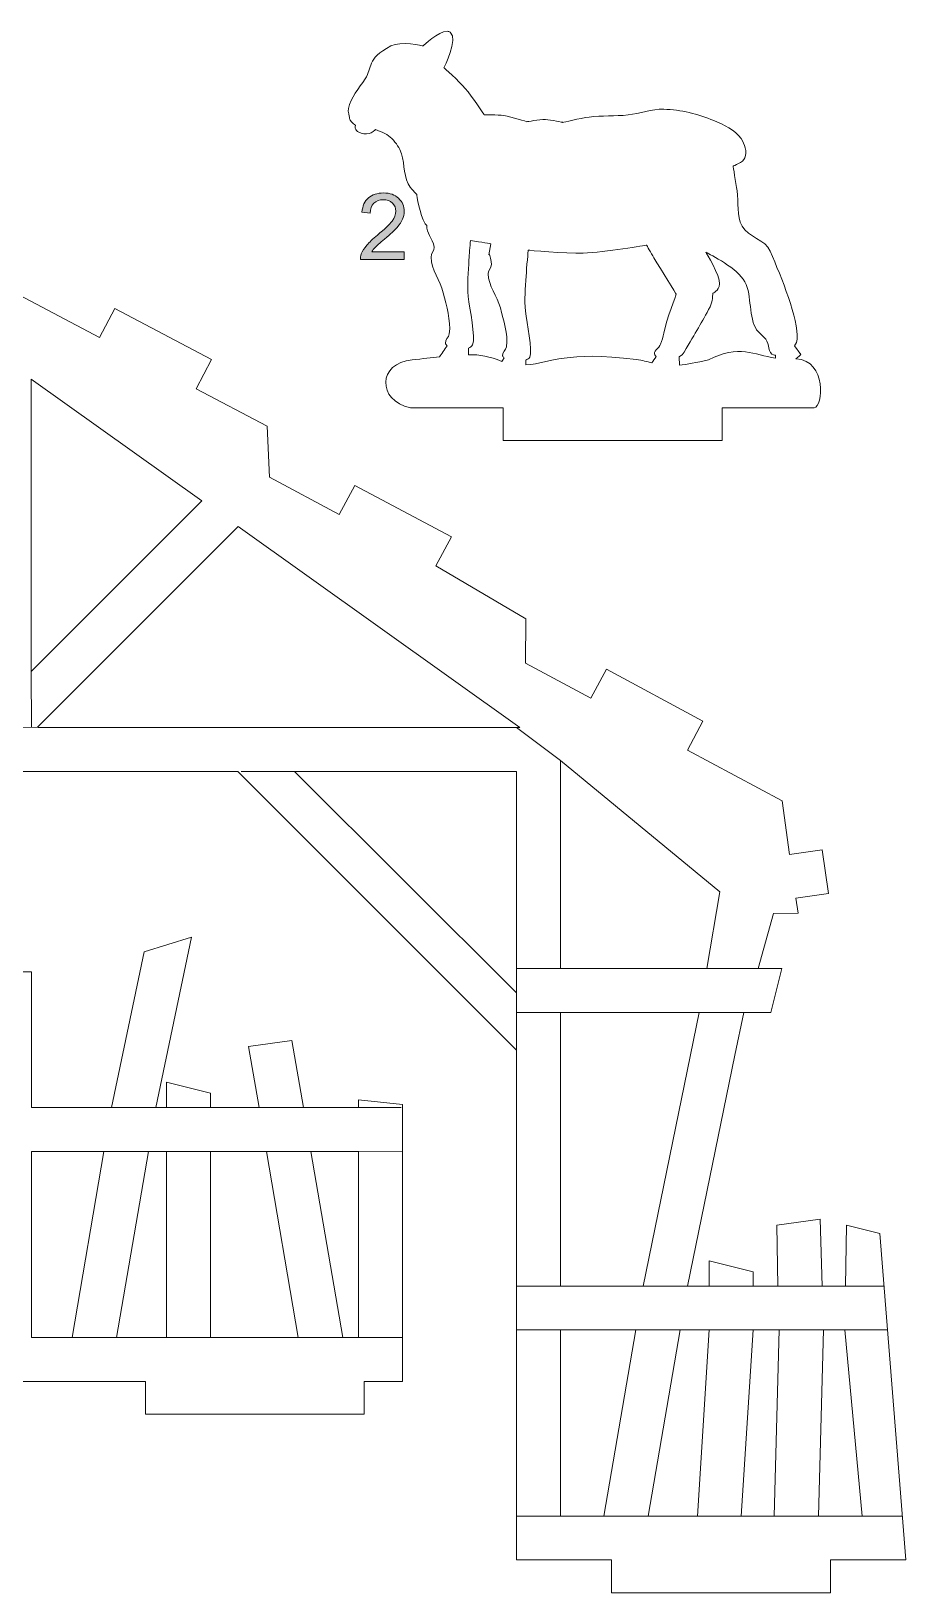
# Model space of a CAD drawing. Header units: millimetres. Extents: x -289 to 288, y -155 to 155.
# Drawn here: x 57.3 to 137.2, y 6.6 to 149.2 of the extents above; entities that cross this region are included whole.
import ezdxf

# ---------------------------------------------------------------- set-up
doc = ezdxf.new("R2010")
doc.units = ezdxf.units.MM
doc.header["$MEASUREMENT"] = 0
doc.layers.add('_0 28129', color=7, linetype='Continuous')

msp = doc.modelspace()

# ---------------------------------------------------------------- hatches: boundary and pattern name
at = {"layer": '_0 28129', "true_color": 0x2b2a29}
h = msp.add_hatch(color=250, dxfattribs=at)
edge = h.paths.add_edge_path()
edge.add_spline(control_points=[(91.3816, 129.0262), (91.3816, 129.0262), (91.3816, 128.315), (91.3816, 128.315), (91.3816, 128.315), (87.3683, 128.315), (87.3683, 128.315), (87.3627, 128.4942), (87.3923, 128.6664), (87.4558, 128.8329), (87.5588, 129.1052), (87.7239, 129.3747), (87.9511, 129.6386), (88.1783, 129.9025), (88.5029, 130.2073), (88.9248, 130.553), (89.581, 131.0935), (90.0269, 131.5211), (90.2597, 131.8371), (90.494, 132.1532), (90.6111, 132.4524), (90.6111, 132.7346), (90.6111, 133.0295), (90.5052, 133.2779), (90.2936, 133.4811), (90.0819, 133.6829), (89.8053, 133.7845), (89.4653, 133.7845), (89.1054, 133.7845), (88.8176, 133.6772), (88.6017, 133.4628), (88.3857, 133.2497), (88.2771, 132.9533), (88.2743, 132.5738), (88.2743, 132.5738), (87.5123, 132.65), (87.5123, 132.65), (87.5645, 133.22), (87.762, 133.6547), (88.1035, 133.9538), (88.4464, 134.253), (88.905, 134.4026), (89.4822, 134.4026), (90.0636, 134.4026), (90.525, 134.2417), (90.8637, 133.9185), (91.2037, 133.5954), (91.3731, 133.1946), (91.3731, 132.7177), (91.3731, 132.475), (91.3237, 132.2365), (91.2235, 132.0022), (91.1247, 131.7666), (90.9596, 131.5196), (90.7296, 131.26), (90.4982, 131.0018), (90.1158, 130.6448), (89.5824, 130.1932), (89.1351, 129.8178), (88.8472, 129.5638), (88.7202, 129.4298), (88.5932, 129.2957), (88.4888, 129.1617), (88.4055, 129.0262), (88.4055, 129.0262), (91.3816, 129.0262), (91.3816, 129.0262)], knot_values=[0, 0, 0, 0, 0.04545455, 0.04545455, 0.04545455, 0.09090909, 0.09090909, 0.09090909, 0.13636364, 0.13636364, 0.13636364, 0.18181818, 0.18181818, 0.18181818, 0.22727273, 0.22727273, 0.22727273, 0.27272727, 0.27272727, 0.27272727, 0.31818182, 0.31818182, 0.31818182, 0.36363636, 0.36363636, 0.36363636, 0.40909091, 0.40909091, 0.40909091, 0.45454545, 0.45454545, 0.45454545, 0.5, 0.5, 0.5, 0.54545455, 0.54545455, 0.54545455, 0.59090909, 0.59090909, 0.59090909, 0.63636364, 0.63636364, 0.63636364, 0.68181818, 0.68181818, 0.68181818, 0.72727273, 0.72727273, 0.72727273, 0.77272727, 0.77272727, 0.77272727, 0.81818182, 0.81818182, 0.81818182, 0.86363636, 0.86363636, 0.86363636, 0.90909091, 0.90909091, 0.90909091, 0.95454545, 0.95454545, 0.95454545, 1, 1, 1, 1], degree=3, periodic=1)

# ---------------------------------------------------------------- linework, layer by layer
at = {"layer": '_0 28129', "lineweight": 9}
for points, knots in [([(95.2942, 149.1699), (95.4055, 149.1685), (95.5043, 149.1409), (95.584, 149.0777), (96.3429, 148.4777), (94.9965, 145.8436), (94.9965, 145.8436), (94.9965, 145.8436), (96.3628, 144.6376), (96.9565, 143.9494), (97.6037, 143.1991), (98.6865, 141.5319), (98.6865, 141.5319), (98.6865, 141.5319), (99.8906, 141.5549), (100.4832, 141.4669), (101.1961, 141.3604), (102.5749, 140.9111), (102.5749, 140.9111), (102.5749, 140.9111), (103.7031, 141.121), (104.2733, 141.1078), (104.8136, 141.0951), (105.8732, 140.846), (105.8732, 140.846), (105.8732, 140.846), (107.4548, 141.2311), (108.2592, 141.3352), (109.4381, 141.4882), (110.6374, 141.4048), (111.8192, 141.5319), (112.9158, 141.6493), (113.9843, 142.0912), (115.0868, 142.0544), (116.6494, 142.0031), (118.2222, 141.6227), (119.6601, 141.0094), (120.5714, 140.6203), (121.5875, 140.1957), (122.1427, 139.3751), (122.4787, 138.878), (122.725, 138.1687), (122.5018, 137.6118), (122.339, 137.205), (121.4235, 136.8601), (121.4235, 136.8601), (121.4235, 136.8601), (121.6701, 135.3585), (121.7835, 134.6059), (121.9451, 133.5295), (121.7255, 132.3309), (122.241, 131.3717), (122.7853, 130.3597), (124.3837, 130.1492), (124.821, 129.0859), (125.8135, 126.674), (127.4309, 122.9024), (127.2719, 121.0491), (127.2541, 120.8438), (127.168, 120.6414), (127.0375, 120.4555), (127.0375, 120.4555), (127.6162, 119.6502), (127.6162, 119.6502), (127.6162, 119.6502), (127.3229, 119.4243), (127.1658, 119.2703), (130.0134, 119.0692), (129.6379, 114.8708), (128.8153, 114.7885), (128.8153, 114.7885), (120.4066, 114.7885), (120.4066, 114.7885), (120.4066, 114.7885), (120.4066, 111.7885), (120.4066, 111.7885), (120.4066, 111.7885), (100.4066, 111.7885), (100.4066, 111.7885), (100.4066, 111.7885), (100.4066, 114.7885), (100.4066, 114.7885), (100.4066, 114.7885), (91.9553, 114.7885), (91.9553, 114.7885), (88.8469, 115.4669), (88.9759, 118.8761), (92.0879, 119.1739), (93.0655, 119.2675), (93.8884, 119.3592), (94.602, 119.4362), (94.7541, 119.6862), (95.0649, 120.1318), (95.294, 120.4569), (95.2207, 120.5211), (95.1488, 120.6017), (95.135, 120.6761), (95.0804, 120.9841), (95.4556, 121.2254), (95.4942, 121.5363), (95.6494, 122.7907), (95.2347, 124.0603), (94.9383, 125.2868), (94.6675, 126.4079), (93.8332, 127.3979), (93.8275, 128.5554), (93.8258, 128.8705), (94.0989, 129.1347), (94.1225, 129.4498), (93.9307, 130.3181), (93.4102, 130.7702), (93.4337, 131.4215), (93.3825, 131.4814), (93.3365, 131.5415), (93.2983, 131.6008), (92.7943, 132.3834), (92.5133, 134.28), (92.5133, 134.28), (92.5133, 134.28), (91.9126, 134.8602), (91.7291, 135.2267), (91.2486, 136.1883), (91.4561, 137.3994), (90.9774, 138.3625), (90.7334, 138.8539), (90.3657, 139.299), (89.9324, 139.6367), (89.5906, 139.9036), (88.7565, 140.1926), (88.7565, 140.1926), (88.7565, 140.1926), (88.394, 139.8797), (88.1691, 139.8325), (87.8572, 139.7674), (87.5032, 139.8153), (87.2207, 139.9642), (87.0779, 140.0397), (86.9438, 140.1692), (86.8949, 140.3234), (86.8686, 140.4073), (86.9265, 140.5851), (86.9265, 140.5851), (86.9265, 140.5851), (86.5478, 140.8486), (86.4373, 141.0426), (86.3872, 141.13), (86.3723, 141.335), (86.3723, 141.335), (86.3723, 141.335), (86.2229, 141.8599), (86.274, 142.1183), (86.4761, 143.1373), (87.2322, 143.967), (87.8099, 144.83), (88.5171, 145.8876), (87.8408, 146.5933), (90.1607, 147.8368), (91.0243, 148.2999), (93.1016, 147.8368), (93.1016, 147.8368), (93.1016, 147.8368), (94.5113, 149.1742), (95.2935, 149.1698), (95.2935, 149.1698), (95.2942, 149.1699), (95.2942, 149.1699)], [0, 0, 0, 0, 0.01818182, 0.01818182, 0.01818182, 0.03636364, 0.03636364, 0.03636364, 0.05454545, 0.05454545, 0.05454545, 0.07272727, 0.07272727, 0.07272727, 0.09090909, 0.09090909, 0.09090909, 0.10909091, 0.10909091, 0.10909091, 0.12727273, 0.12727273, 0.12727273, 0.14545455, 0.14545455, 0.14545455, 0.16363636, 0.16363636, 0.16363636, 0.18181818, 0.18181818, 0.18181818, 0.2, 0.2, 0.2, 0.21818182, 0.21818182, 0.21818182, 0.23636364, 0.23636364, 0.23636364, 0.25454545, 0.25454545, 0.25454545, 0.27272727, 0.27272727, 0.27272727, 0.29090909, 0.29090909, 0.29090909, 0.30909091, 0.30909091, 0.30909091, 0.32727273, 0.32727273, 0.32727273, 0.34545455, 0.34545455, 0.34545455, 0.36363636, 0.36363636, 0.36363636, 0.38181818, 0.38181818, 0.38181818, 0.4, 0.4, 0.4, 0.41818182, 0.41818182, 0.41818182, 0.43636364, 0.43636364, 0.43636364, 0.45454545, 0.45454545, 0.45454545, 0.47272727, 0.47272727, 0.47272727, 0.49090909, 0.49090909, 0.49090909, 0.50909091, 0.50909091, 0.50909091, 0.52727273, 0.52727273, 0.52727273, 0.54545455, 0.54545455, 0.54545455, 0.56363636, 0.56363636, 0.56363636, 0.58181818, 0.58181818, 0.58181818, 0.6, 0.6, 0.6, 0.61818182, 0.61818182, 0.61818182, 0.63636364, 0.63636364, 0.63636364, 0.65454545, 0.65454545, 0.65454545, 0.67272727, 0.67272727, 0.67272727, 0.69090909, 0.69090909, 0.69090909, 0.70909091, 0.70909091, 0.70909091, 0.72727273, 0.72727273, 0.72727273, 0.74545455, 0.74545455, 0.74545455, 0.76363636, 0.76363636, 0.76363636, 0.78181818, 0.78181818, 0.78181818, 0.8, 0.8, 0.8, 0.81818182, 0.81818182, 0.81818182, 0.83636364, 0.83636364, 0.83636364, 0.85454545, 0.85454545, 0.85454545, 0.87272727, 0.87272727, 0.87272727, 0.89090909, 0.89090909, 0.89090909, 0.90909091, 0.90909091, 0.90909091, 0.92727273, 0.92727273, 0.92727273, 0.94545455, 0.94545455, 0.94545455, 0.96363636, 0.96363636, 0.96363636, 0.98181818, 0.98181818, 0.98181818, 1, 1, 1, 1]), ([(91.3816, 129.0262), (91.3816, 129.0262), (91.3816, 128.315), (91.3816, 128.315), (91.3816, 128.315), (87.3683, 128.315), (87.3683, 128.315), (87.3627, 128.4942), (87.3923, 128.6664), (87.4558, 128.8329), (87.5588, 129.1052), (87.7239, 129.3747), (87.9511, 129.6386), (88.1783, 129.9025), (88.5029, 130.2073), (88.9248, 130.553), (89.581, 131.0935), (90.0269, 131.5211), (90.2597, 131.8371), (90.494, 132.1532), (90.6111, 132.4524), (90.6111, 132.7346), (90.6111, 133.0295), (90.5052, 133.2779), (90.2936, 133.4811), (90.0819, 133.6829), (89.8053, 133.7845), (89.4653, 133.7845), (89.1054, 133.7845), (88.8176, 133.6772), (88.6017, 133.4628), (88.3857, 133.2497), (88.2771, 132.9533), (88.2743, 132.5738), (88.2743, 132.5738), (87.5123, 132.65), (87.5123, 132.65), (87.5645, 133.22), (87.762, 133.6547), (88.1035, 133.9538), (88.4464, 134.253), (88.905, 134.4026), (89.4822, 134.4026), (90.0636, 134.4026), (90.525, 134.2417), (90.8637, 133.9185), (91.2037, 133.5954), (91.3731, 133.1946), (91.3731, 132.7177), (91.3731, 132.475), (91.3237, 132.2365), (91.2235, 132.0022), (91.1247, 131.7666), (90.9596, 131.5196), (90.7296, 131.26), (90.4982, 131.0018), (90.1158, 130.6448), (89.5824, 130.1932), (89.1351, 129.8178), (88.8472, 129.5638), (88.7202, 129.4298), (88.5932, 129.2957), (88.4888, 129.1617), (88.4055, 129.0262), (88.4055, 129.0262), (91.3816, 129.0262), (91.3816, 129.0262)], [0, 0, 0, 0, 0.04545455, 0.04545455, 0.04545455, 0.09090909, 0.09090909, 0.09090909, 0.13636364, 0.13636364, 0.13636364, 0.18181818, 0.18181818, 0.18181818, 0.22727273, 0.22727273, 0.22727273, 0.27272727, 0.27272727, 0.27272727, 0.31818182, 0.31818182, 0.31818182, 0.36363636, 0.36363636, 0.36363636, 0.40909091, 0.40909091, 0.40909091, 0.45454545, 0.45454545, 0.45454545, 0.5, 0.5, 0.5, 0.54545455, 0.54545455, 0.54545455, 0.59090909, 0.59090909, 0.59090909, 0.63636364, 0.63636364, 0.63636364, 0.68181818, 0.68181818, 0.68181818, 0.72727273, 0.72727273, 0.72727273, 0.77272727, 0.77272727, 0.77272727, 0.81818182, 0.81818182, 0.81818182, 0.86363636, 0.86363636, 0.86363636, 0.90909091, 0.90909091, 0.90909091, 0.95454545, 0.95454545, 0.95454545, 1, 1, 1, 1]), ([(100.2815, 119.0253), (100.3615, 119.1347), (100.4409, 119.2421), (100.5123, 119.3384), (100.439, 119.3994), (100.3671, 119.4758), (100.3533, 119.5465), (100.2987, 119.8389), (100.6748, 120.0681), (100.7134, 120.3632), (100.8686, 121.5542), (100.4539, 122.7596), (100.1575, 123.9241), (99.8867, 124.9886), (99.0524, 125.9294), (99.0467, 127.0283), (99.0449, 127.3275), (99.3173, 127.5775), (99.3409, 127.8766), (99.365, 128.1851), (99.1775, 128.7917), (99.1775, 128.7917), (99.1775, 128.7917), (99.1002, 128.7553), (99.0933, 128.7521), (99.0933, 128.7521), (99.2944, 129.7585), (99.2944, 129.7585), (99.2944, 129.7585), (98.462, 129.9015), (97.4205, 130.0722), (97.373, 129.5188), (97.3138, 128.7847), (97.2909, 128.314), (97.2363, 127.191), (97.1151, 126.0608), (97.2267, 124.9428), (97.3366, 123.8416), (97.9233, 121.1895), (97.6167, 120.5374), (97.5505, 120.3961), (97.4191, 120.3053), (97.2522, 120.2489), (97.2522, 120.2489), (97.2582, 119.6402), (97.2582, 119.6402), (98.3127, 119.6451), (99.1654, 119.4852), (100.2815, 119.0253)], [0, 0, 0, 0, 0.0625, 0.0625, 0.0625, 0.125, 0.125, 0.125, 0.1875, 0.1875, 0.1875, 0.25, 0.25, 0.25, 0.3125, 0.3125, 0.3125, 0.375, 0.375, 0.375, 0.4375, 0.4375, 0.4375, 0.5, 0.5, 0.5, 0.5625, 0.5625, 0.5625, 0.625, 0.625, 0.625, 0.6875, 0.6875, 0.6875, 0.75, 0.75, 0.75, 0.8125, 0.8125, 0.8125, 0.875, 0.875, 0.875, 0.9375, 0.9375, 0.9375, 1, 1, 1, 1]), ([(113.9949, 118.8898), (114.1102, 119.0672), (114.2542, 119.2788), (114.3887, 119.4728), (114.3438, 119.5148), (114.3041, 119.5609), (114.2702, 119.6116), (114.0647, 119.9193), (114.6533, 120.2487), (114.7926, 120.5916), (114.9249, 120.9173), (115.0159, 121.2637), (115.0868, 121.605), (115.3446, 122.8443), (116.2302, 125.165), (116.2302, 125.165), (116.2302, 125.165), (114.8395, 127.3747), (114.1726, 128.4967), (113.9481, 128.874), (113.5185, 129.6418), (113.5185, 129.6418), (113.5185, 129.6418), (109.6781, 128.9922), (107.7368, 128.9225), (106.059, 128.8622), (102.7067, 129.1843), (102.7067, 129.1843), (102.7067, 129.1843), (102.5508, 127.5946), (102.51, 126.7983), (102.4553, 125.732), (102.3334, 124.659), (102.4451, 123.5975), (102.5549, 122.552), (103.1425, 120.0348), (102.8359, 119.4157), (102.7697, 119.2815), (102.6374, 119.1945), (102.4705, 119.1408), (102.4705, 119.1408), (102.4749, 118.7131), (102.4749, 118.7131), (104.9693, 118.8861), (105.9624, 120.0162), (112.5867, 119.1899), (113.1416, 119.1207), (113.5652, 118.9998), (113.9949, 118.8898)], [0, 0, 0, 0, 0.0625, 0.0625, 0.0625, 0.125, 0.125, 0.125, 0.1875, 0.1875, 0.1875, 0.25, 0.25, 0.25, 0.3125, 0.3125, 0.3125, 0.375, 0.375, 0.375, 0.4375, 0.4375, 0.4375, 0.5, 0.5, 0.5, 0.5625, 0.5625, 0.5625, 0.625, 0.625, 0.625, 0.6875, 0.6875, 0.6875, 0.75, 0.75, 0.75, 0.8125, 0.8125, 0.8125, 0.875, 0.875, 0.875, 0.9375, 0.9375, 0.9375, 1, 1, 1, 1]), ([(125.2983, 119.3316), (125.2983, 119.3316), (125.3049, 119.5799), (125.3049, 119.5799), (125.2404, 119.5857), (125.1765, 119.5954), (125.1161, 119.6115), (124.5983, 119.7489), (124.7582, 120.624), (124.3969, 121.049), (124.1017, 121.3955), (123.6971, 121.6606), (123.4819, 122.0616), (122.7541, 123.4183), (123.2065, 125.2648), (122.3394, 126.5375), (121.5529, 127.6911), (118.9419, 128.9875), (118.9419, 128.9875), (118.9419, 128.9875), (120.261, 126.8058), (120.1827, 126.1125), (120.1051, 125.4198), (119.5628, 125.2624), (119.5628, 125.2624), (119.5628, 125.2624), (119.5346, 124.3904), (119.3327, 124.0216), (118.5329, 122.5595), (118.0283, 121.7175), (116.9494, 119.8723), (116.8488, 119.7003), (116.6847, 119.5561), (116.4857, 119.442), (116.4857, 119.442), (116.5158, 118.6865), (116.5158, 118.6865), (117.2015, 118.7496), (118.0578, 118.8969), (119.1818, 119.1728), (121.9784, 120.5923), (123.2993, 119.622), (125.2983, 119.3316)], [0, 0, 0, 0, 0.07142857, 0.07142857, 0.07142857, 0.14285714, 0.14285714, 0.14285714, 0.21428571, 0.21428571, 0.21428571, 0.28571429, 0.28571429, 0.28571429, 0.35714286, 0.35714286, 0.35714286, 0.42857143, 0.42857143, 0.42857143, 0.5, 0.5, 0.5, 0.57142857, 0.57142857, 0.57142857, 0.64285714, 0.64285714, 0.64285714, 0.71428571, 0.71428571, 0.71428571, 0.78571429, 0.78571429, 0.78571429, 0.85714286, 0.85714286, 0.85714286, 0.92857143, 0.92857143, 0.92857143, 1, 1, 1, 1]), ([(127.3675, 68.6331), (127.3675, 68.6331), (127.1633, 70.012), (127.1633, 70.012), (127.1633, 70.012), (130.1309, 70.4515), (130.1309, 70.4515), (130.1309, 70.4515), (129.5421, 74.4263), (129.5421, 74.4263), (129.5421, 74.4263), (126.5745, 73.9868), (126.5745, 73.9868), (126.5745, 73.9868), (125.8915, 78.8983), (125.8915, 78.8983), (125.8915, 78.8983), (117.2426, 83.5408), (117.2426, 83.5408), (117.2426, 83.5408), (118.6584, 86.1856), (118.6584, 86.1856), (118.6584, 86.1856), (109.8474, 90.9147), (109.8474, 90.9147), (109.8474, 90.9147), (108.4315, 88.2699), (108.4315, 88.2699), (108.4315, 88.2699), (102.4581, 91.4757), (102.4581, 91.4757), (102.4581, 91.4757), (102.4775, 95.511), (102.4775, 95.511), (102.4775, 95.511), (94.2597, 100.352), (94.2597, 100.352), (94.2597, 100.352), (95.6781, 103.0084), (95.6781, 103.0084), (95.6781, 103.0084), (86.8486, 107.7031), (86.8486, 107.7031), (86.8486, 107.7031), (85.4372, 105.0559), (85.4372, 105.0559), (85.4372, 105.0559), (79.0609, 108.446), (79.0609, 108.446), (79.0609, 108.446), (78.8488, 113.109), (78.8488, 113.109), (78.8488, 113.109), (72.3705, 116.5302), (72.3705, 116.5302), (72.3705, 116.5302), (73.7697, 119.1839), (73.7697, 119.1839), (73.7697, 119.1839), (64.9269, 123.8535), (64.9269, 123.8535), (64.9269, 123.8535), (63.5277, 121.1998), (63.5277, 121.1998), (63.5277, 121.1998), (55.6442, 125.3626), (55.6442, 125.3626), (55.6442, 125.3626), (47.7607, 121.1998), (47.7607, 121.1998), (47.7607, 121.1998), (46.3615, 123.8535), (46.3615, 123.8535), (46.3615, 123.8535), (37.5187, 119.1839), (37.5187, 119.1839), (37.5187, 119.1839), (38.9179, 116.5302), (38.9179, 116.5302), (38.9179, 116.5302), (32.4396, 113.109), (32.4396, 113.109), (32.4396, 113.109), (32.2275, 108.446), (32.2275, 108.446), (32.2275, 108.446), (25.8512, 105.0559), (25.8512, 105.0559), (25.8512, 105.0559), (24.4398, 107.7031), (24.4398, 107.7031), (24.4398, 107.7031), (15.6103, 103.0084), (15.6103, 103.0084), (15.6103, 103.0084), (17.0287, 100.352), (17.0287, 100.352), (17.0287, 100.352), (8.8109, 95.511), (8.8109, 95.511), (8.8109, 95.511), (8.8303, 91.4757), (8.8303, 91.4757), (8.8303, 91.4757), (2.8569, 88.2699), (2.8569, 88.2699), (2.8569, 88.2699), (1.441, 90.9147), (1.441, 90.9147), (1.441, 90.9147), (-7.37, 86.1856), (-7.37, 86.1856), (-7.37, 86.1856), (-5.9542, 83.5408), (-5.9542, 83.5408), (-5.9542, 83.5408), (-14.6031, 78.8983), (-14.6031, 78.8983), (-14.6031, 78.8983), (-15.2861, 73.9868), (-15.2861, 73.9868), (-15.2861, 73.9868), (-18.2537, 74.4263), (-18.2537, 74.4263), (-18.2537, 74.4263), (-18.8425, 70.4515), (-18.8425, 70.4515), (-18.8425, 70.4515), (-15.8749, 70.012), (-15.8749, 70.012), (-15.8749, 70.012), (-16.0815, 68.6123), (-16.0815, 68.6123), (-15.3322, 68.6123), (-14.5829, 68.6123), (-13.8336, 68.6123), (-13.8336, 68.6123), (-12.3386, 63.5852), (-12.3386, 63.5852), (-12.3386, 63.5852), (-14.6887, 63.5852), (-14.6887, 63.5852), (-14.6887, 63.5852), (-14.5309, 63.0125), (-14.5309, 63.0125), (-14.5309, 63.0125), (-13.5869, 59.5852), (-13.5869, 59.5852), (-13.5869, 59.5852), (-11.1043, 59.5852), (-11.1043, 59.5852), (-11.1043, 59.5852), (-10.553, 56.8979), (-10.553, 56.8979), (-10.553, 56.8979), (-10.2045, 55.1992), (-10.2045, 55.1992), (-10.2045, 55.1992), (-5.9753, 34.5852), (-5.9753, 34.5852), (-5.9753, 34.5852), (-6.9559, 34.5852), (-6.9559, 34.5852), (-6.9559, 34.5852), (-7.7422, 40.7534), (-7.7422, 40.7534), (-7.7422, 40.7534), (-11.1703, 38.6096), (-11.1703, 38.6096), (-11.1703, 38.6096), (-10.9559, 34.5852), (-10.9559, 34.5852), (-10.9559, 34.5852), (-12.9656, 34.5852), (-12.9656, 34.5852), (-12.9656, 34.5852), (-12.0113, 40.1668), (-12.0113, 40.1668), (-12.0113, 40.1668), (-15.8347, 42.4185), (-15.8347, 42.4185), (-15.8347, 42.4185), (-17.0236, 34.5852), (-17.0236, 34.5852), (-17.0236, 34.5852), (-21.8683, 34.5852), (-21.8683, 34.5852), (-21.8683, 34.5852), (-21.8683, 35.3022), (-21.8683, 35.3022), (-21.8683, 35.3022), (-25.8683, 37.1642), (-25.8683, 37.1642), (-25.8683, 37.1642), (-26.5994, 9.5852), (-26.5994, 9.5852), (-26.5994, 9.5852), (-19.6818, 9.5852), (-19.6818, 9.5852), (-19.6818, 9.5852), (-19.6818, 6.5852), (-19.6818, 6.5852), (-19.6818, 6.5852), (0.3182, 6.5852), (0.3182, 6.5852), (0.3182, 6.5852), (0.3182, 9.5852), (0.3182, 9.5852), (0.3182, 9.5852), (9.6441, 9.5852), (9.6441, 9.5852), (9.6441, 9.5852), (9.6441, 13.5852), (9.6441, 13.5852), (9.6441, 13.5852), (9.6441, 30.5852), (9.6441, 30.5852), (9.6441, 30.5852), (9.6441, 38.6419), (9.6441, 38.6419), (9.6441, 38.6419), (9.6441, 56.1291), (9.6441, 56.1291), (9.6441, 56.1291), (35.117, 81.5852), (35.117, 81.5852), (35.117, 81.5852), (76.1712, 81.5852), (76.1712, 81.5852), (76.1712, 81.5852), (101.6441, 56.1291), (101.6441, 56.1291), (101.6441, 56.1291), (101.6441, 38.6419), (101.6441, 38.6419), (101.6441, 38.6419), (101.6441, 30.5852), (101.6441, 30.5852), (101.6441, 30.5852), (101.6441, 13.5852), (101.6441, 13.5852), (101.6441, 13.5852), (101.6441, 9.5852), (101.6441, 9.5852), (101.6441, 9.5852), (110.3182, 9.5852), (110.3182, 9.5852), (110.3182, 9.5852), (110.3182, 6.5852), (110.3182, 6.5852), (110.3182, 6.5852), (130.3182, 6.5852), (130.3182, 6.5852), (130.3182, 6.5852), (130.3182, 9.5852), (130.3182, 9.5852), (130.3182, 9.5852), (137.1957, 9.5852), (137.1957, 9.5852), (137.1957, 9.5852), (134.8365, 39.3779), (134.8365, 39.3779), (134.8365, 39.3779), (131.7659, 40.1634), (131.7659, 40.1634), (131.7659, 40.1634), (131.6944, 34.5852), (131.6944, 34.5852), (131.6944, 34.5852), (129.5662, 34.5852), (129.5662, 34.5852), (129.5662, 34.5852), (129.3782, 40.7028), (129.3782, 40.7028), (129.3782, 40.7028), (125.4118, 40.1668), (125.4118, 40.1668), (125.4118, 40.1668), (125.5082, 34.5852), (125.5082, 34.5852), (125.5082, 34.5852), (123.2441, 34.5852), (123.2441, 34.5852), (123.2441, 34.5852), (123.2441, 35.8931), (123.2441, 35.8931), (123.2441, 35.8931), (119.2441, 36.8931), (119.2441, 36.8931), (119.2441, 36.8931), (119.2441, 34.5852), (119.2441, 34.5852), (119.2441, 34.5852), (117.2635, 34.5852), (117.2635, 34.5852), (117.2635, 34.5852), (121.5932, 55.6894), (121.5932, 55.6894), (121.5932, 55.6894), (122.3925, 59.5852), (122.3925, 59.5852), (122.3925, 59.5852), (124.8751, 59.5852), (124.8751, 59.5852), (124.8751, 59.5852), (125.8751, 63.5852), (125.8751, 63.5852), (125.8751, 63.5852), (123.71, 63.5852), (123.71, 63.5852), (123.71, 63.5852), (125.122, 68.6123), (125.122, 68.6123), (125.122, 68.6123), (127.3675, 68.6331), (127.3675, 68.6331)], [0, 0, 0, 0, 0.00952381, 0.00952381, 0.00952381, 0.01904762, 0.01904762, 0.01904762, 0.02857143, 0.02857143, 0.02857143, 0.03809524, 0.03809524, 0.03809524, 0.04761905, 0.04761905, 0.04761905, 0.05714286, 0.05714286, 0.05714286, 0.06666667, 0.06666667, 0.06666667, 0.07619048, 0.07619048, 0.07619048, 0.08571429, 0.08571429, 0.08571429, 0.0952381, 0.0952381, 0.0952381, 0.1047619, 0.1047619, 0.1047619, 0.11428571, 0.11428571, 0.11428571, 0.12380952, 0.12380952, 0.12380952, 0.13333333, 0.13333333, 0.13333333, 0.14285714, 0.14285714, 0.14285714, 0.15238095, 0.15238095, 0.15238095, 0.16190476, 0.16190476, 0.16190476, 0.17142857, 0.17142857, 0.17142857, 0.18095238, 0.18095238, 0.18095238, 0.19047619, 0.19047619, 0.19047619, 0.2, 0.2, 0.2, 0.20952381, 0.20952381, 0.20952381, 0.21904762, 0.21904762, 0.21904762, 0.22857143, 0.22857143, 0.22857143, 0.23809524, 0.23809524, 0.23809524, 0.24761905, 0.24761905, 0.24761905, 0.25714286, 0.25714286, 0.25714286, 0.26666667, 0.26666667, 0.26666667, 0.27619048, 0.27619048, 0.27619048, 0.28571429, 0.28571429, 0.28571429, 0.2952381, 0.2952381, 0.2952381, 0.3047619, 0.3047619, 0.3047619, 0.31428571, 0.31428571, 0.31428571, 0.32380952, 0.32380952, 0.32380952, 0.33333333, 0.33333333, 0.33333333, 0.34285714, 0.34285714, 0.34285714, 0.35238095, 0.35238095, 0.35238095, 0.36190476, 0.36190476, 0.36190476, 0.37142857, 0.37142857, 0.37142857, 0.38095238, 0.38095238, 0.38095238, 0.39047619, 0.39047619, 0.39047619, 0.4, 0.4, 0.4, 0.40952381, 0.40952381, 0.40952381, 0.41904762, 0.41904762, 0.41904762, 0.42857143, 0.42857143, 0.42857143, 0.43809524, 0.43809524, 0.43809524, 0.44761905, 0.44761905, 0.44761905, 0.45714286, 0.45714286, 0.45714286, 0.46666667, 0.46666667, 0.46666667, 0.47619048, 0.47619048, 0.47619048, 0.48571429, 0.48571429, 0.48571429, 0.4952381, 0.4952381, 0.4952381, 0.5047619, 0.5047619, 0.5047619, 0.51428571, 0.51428571, 0.51428571, 0.52380952, 0.52380952, 0.52380952, 0.53333333, 0.53333333, 0.53333333, 0.54285714, 0.54285714, 0.54285714, 0.55238095, 0.55238095, 0.55238095, 0.56190476, 0.56190476, 0.56190476, 0.57142857, 0.57142857, 0.57142857, 0.58095238, 0.58095238, 0.58095238, 0.59047619, 0.59047619, 0.59047619, 0.6, 0.6, 0.6, 0.60952381, 0.60952381, 0.60952381, 0.61904762, 0.61904762, 0.61904762, 0.62857143, 0.62857143, 0.62857143, 0.63809524, 0.63809524, 0.63809524, 0.64761905, 0.64761905, 0.64761905, 0.65714286, 0.65714286, 0.65714286, 0.66666667, 0.66666667, 0.66666667, 0.67619048, 0.67619048, 0.67619048, 0.68571429, 0.68571429, 0.68571429, 0.6952381, 0.6952381, 0.6952381, 0.7047619, 0.7047619, 0.7047619, 0.71428571, 0.71428571, 0.71428571, 0.72380952, 0.72380952, 0.72380952, 0.73333333, 0.73333333, 0.73333333, 0.74285714, 0.74285714, 0.74285714, 0.75238095, 0.75238095, 0.75238095, 0.76190476, 0.76190476, 0.76190476, 0.77142857, 0.77142857, 0.77142857, 0.78095238, 0.78095238, 0.78095238, 0.79047619, 0.79047619, 0.79047619, 0.8, 0.8, 0.8, 0.80952381, 0.80952381, 0.80952381, 0.81904762, 0.81904762, 0.81904762, 0.82857143, 0.82857143, 0.82857143, 0.83809524, 0.83809524, 0.83809524, 0.84761905, 0.84761905, 0.84761905, 0.85714286, 0.85714286, 0.85714286, 0.86666667, 0.86666667, 0.86666667, 0.87619048, 0.87619048, 0.87619048, 0.88571429, 0.88571429, 0.88571429, 0.8952381, 0.8952381, 0.8952381, 0.9047619, 0.9047619, 0.9047619, 0.91428571, 0.91428571, 0.91428571, 0.92380952, 0.92380952, 0.92380952, 0.93333333, 0.93333333, 0.93333333, 0.94285714, 0.94285714, 0.94285714, 0.95238095, 0.95238095, 0.95238095, 0.96190476, 0.96190476, 0.96190476, 0.97142857, 0.97142857, 0.97142857, 0.98095238, 0.98095238, 0.98095238, 0.99047619, 0.99047619, 0.99047619, 1, 1, 1, 1]), ([(72.8884, 106.2929), (72.8884, 106.2929), (57.2981, 90.7026), (57.2981, 90.7026), (57.2981, 90.7026), (57.2981, 117.4062), (57.2981, 117.4062), (57.2981, 117.4062), (72.8884, 106.2929), (72.8884, 106.2929)], [0, 0, 0, 0, 0.33333333, 0.33333333, 0.33333333, 0.66666667, 0.66666667, 0.66666667, 1, 1, 1, 1]), ([(57.9213, 85.5852), (57.9213, 85.5852), (57.8794, 85.6271), (57.8794, 85.6271), (57.8794, 85.6271), (76.1909, 103.9386), (76.1909, 103.9386), (76.1909, 103.9386), (101.938, 85.5852), (101.938, 85.5852), (101.938, 85.5852), (57.9213, 85.5852), (57.9213, 85.5852)], [0, 0, 0, 0, 0.25, 0.25, 0.25, 0.5, 0.5, 0.5, 0.75, 0.75, 0.75, 1, 1, 1, 1]), ([(101.6441, 61.3741), (101.6441, 61.3741), (81.3544, 81.5852), (81.3544, 81.5852), (81.3544, 81.5852), (101.6441, 81.5852), (101.6441, 81.5852), (101.6441, 75.8482), (101.6441, 67.1111), (101.6441, 61.3741)], [0, 0, 0, 0, 0.33333333, 0.33333333, 0.33333333, 0.66666667, 0.66666667, 0.66666667, 1, 1, 1, 1]), ([(105.6441, 82.5852), (105.6441, 82.5852), (105.6441, 63.5852), (105.6441, 63.5852), (105.6441, 63.5852), (119.0183, 63.5852), (119.0183, 63.5852), (119.0183, 63.5852), (120.2151, 70.5852), (120.2151, 70.5852), (120.2151, 70.5852), (105.6441, 82.5852), (105.6441, 82.5852)], [0, 0, 0, 0, 0.25, 0.25, 0.25, 0.5, 0.5, 0.5, 0.75, 0.75, 0.75, 1, 1, 1, 1]), ([(91.2034, 25.888), (91.2034, 25.888), (91.2034, 51.1818), (91.2034, 51.1818), (91.2034, 51.1818), (87.2034, 51.605), (87.2034, 51.605), (87.2034, 51.605), (87.2034, 50.888), (87.2034, 50.888), (87.2034, 50.888), (82.1674, 50.888), (82.1674, 50.888), (82.1674, 50.888), (81.1215, 57.0056), (81.1215, 57.0056), (81.1215, 57.0056), (77.1551, 56.4696), (77.1551, 56.4696), (77.1551, 56.4696), (78.1094, 50.888), (78.1094, 50.888), (78.1094, 50.888), (73.6687, 50.888), (73.6687, 50.888), (73.6687, 50.888), (73.6687, 52.1959), (73.6687, 52.1959), (73.6687, 52.1959), (69.6687, 53.1959), (69.6687, 53.1959), (69.6687, 53.1959), (69.6687, 50.888), (69.6687, 50.888), (69.6687, 50.888), (68.6881, 50.888), (68.6881, 50.888), (68.6881, 50.888), (71.9446, 66.462), (71.9446, 66.462), (71.9446, 66.462), (67.6112, 65.1205), (67.6112, 65.1205), (67.6112, 65.1205), (64.63, 50.888), (64.63, 50.888), (64.63, 50.888), (57.3159, 50.888), (57.3159, 50.888), (57.3159, 50.888), (57.3159, 63.2928), (57.3159, 63.2928), (57.3159, 63.2928), (53.3159, 63.2928), (53.3159, 63.2928), (53.3159, 63.2928), (53.3159, 50.888), (53.3159, 50.888), (53.3159, 50.888), (45.7546, 50.888), (45.7546, 50.888), (45.7546, 50.888), (43.2096, 63.2928), (43.2096, 63.2928), (43.2096, 63.2928), (39.1515, 63.2928), (39.1515, 63.2928), (39.1515, 63.2928), (41.6965, 50.888), (41.6965, 50.888), (41.6965, 50.888), (39.7159, 50.888), (39.7159, 50.888), (39.7159, 50.888), (39.7159, 53.1959), (39.7159, 53.1959), (39.7159, 53.1959), (35.7159, 52.1959), (35.7159, 52.1959), (35.7159, 52.1959), (35.7159, 50.888), (35.7159, 50.888), (35.7159, 50.888), (33.4518, 50.888), (33.4518, 50.888), (33.4518, 50.888), (33.5482, 56.4696), (33.5482, 56.4696), (33.5482, 56.4696), (29.5818, 57.0056), (29.5818, 57.0056), (29.5818, 57.0056), (29.3938, 50.888), (29.3938, 50.888), (29.3938, 50.888), (28.3152, 50.888), (28.3152, 50.888), (28.3152, 50.888), (28.2437, 56.4662), (28.2437, 56.4662), (28.2437, 56.4662), (24.2539, 54.6777), (24.2539, 54.6777), (24.2539, 54.6777), (24.2539, 25.888), (24.2539, 25.888), (24.2539, 25.888), (27.7287, 25.888), (27.7287, 25.888), (27.7287, 25.888), (27.7287, 22.888), (27.7287, 22.888), (27.7287, 22.888), (47.7287, 22.888), (47.7287, 22.888), (47.7287, 22.888), (47.7287, 25.888), (47.7287, 25.888), (47.7287, 25.888), (67.7287, 25.888), (67.7287, 25.888), (67.7287, 25.888), (67.7287, 22.888), (67.7287, 22.888), (67.7287, 22.888), (87.7287, 22.888), (87.7287, 22.888), (87.7287, 22.888), (87.7287, 25.888), (87.7287, 25.888), (87.7287, 25.888), (91.2034, 25.888), (91.2034, 25.888)], [0, 0, 0, 0, 0.02272727, 0.02272727, 0.02272727, 0.04545455, 0.04545455, 0.04545455, 0.06818182, 0.06818182, 0.06818182, 0.09090909, 0.09090909, 0.09090909, 0.11363636, 0.11363636, 0.11363636, 0.13636364, 0.13636364, 0.13636364, 0.15909091, 0.15909091, 0.15909091, 0.18181818, 0.18181818, 0.18181818, 0.20454545, 0.20454545, 0.20454545, 0.22727273, 0.22727273, 0.22727273, 0.25, 0.25, 0.25, 0.27272727, 0.27272727, 0.27272727, 0.29545455, 0.29545455, 0.29545455, 0.31818182, 0.31818182, 0.31818182, 0.34090909, 0.34090909, 0.34090909, 0.36363636, 0.36363636, 0.36363636, 0.38636364, 0.38636364, 0.38636364, 0.40909091, 0.40909091, 0.40909091, 0.43181818, 0.43181818, 0.43181818, 0.45454545, 0.45454545, 0.45454545, 0.47727273, 0.47727273, 0.47727273, 0.5, 0.5, 0.5, 0.52272727, 0.52272727, 0.52272727, 0.54545455, 0.54545455, 0.54545455, 0.56818182, 0.56818182, 0.56818182, 0.59090909, 0.59090909, 0.59090909, 0.61363636, 0.61363636, 0.61363636, 0.63636364, 0.63636364, 0.63636364, 0.65909091, 0.65909091, 0.65909091, 0.68181818, 0.68181818, 0.68181818, 0.70454545, 0.70454545, 0.70454545, 0.72727273, 0.72727273, 0.72727273, 0.75, 0.75, 0.75, 0.77272727, 0.77272727, 0.77272727, 0.79545455, 0.79545455, 0.79545455, 0.81818182, 0.81818182, 0.81818182, 0.84090909, 0.84090909, 0.84090909, 0.86363636, 0.86363636, 0.86363636, 0.88636364, 0.88636364, 0.88636364, 0.90909091, 0.90909091, 0.90909091, 0.93181818, 0.93181818, 0.93181818, 0.95454545, 0.95454545, 0.95454545, 0.97727273, 0.97727273, 0.97727273, 1, 1, 1, 1]), ([(113.2054, 34.5852), (113.2054, 34.5852), (118.3345, 59.5852), (118.3345, 59.5852), (118.3345, 59.5852), (105.6441, 59.5852), (105.6441, 59.5852), (105.6441, 59.5852), (105.6441, 34.5852), (105.6441, 34.5852), (105.6441, 34.5852), (113.2054, 34.5852), (113.2054, 34.5852)], [0, 0, 0, 0, 0.25, 0.25, 0.25, 0.5, 0.5, 0.5, 0.75, 0.75, 0.75, 1, 1, 1, 1]), ([(57.3159, 29.888), (57.3159, 29.888), (57.3159, 46.888), (57.3159, 46.888), (57.3159, 46.888), (63.9462, 46.888), (63.9462, 46.888), (63.9462, 46.888), (61.0397, 29.888), (61.0397, 29.888), (61.0397, 29.888), (57.3159, 29.888), (57.3159, 29.888)], [0, 0, 0, 0, 0.25, 0.25, 0.25, 0.5, 0.5, 0.5, 0.75, 0.75, 0.75, 1, 1, 1, 1]), ([(69.6687, 29.888), (69.6687, 29.888), (65.0977, 29.888), (65.0977, 29.888), (65.0977, 29.888), (68.0042, 46.888), (68.0042, 46.888), (68.0042, 46.888), (69.6687, 46.888), (69.6687, 46.888), (69.6687, 46.888), (69.6687, 29.888), (69.6687, 29.888)], [0, 0, 0, 0, 0.25, 0.25, 0.25, 0.5, 0.5, 0.5, 0.75, 0.75, 0.75, 1, 1, 1, 1]), ([(78.7933, 46.888), (78.7933, 46.888), (73.6687, 46.888), (73.6687, 46.888), (73.6687, 46.888), (73.6687, 29.888), (73.6687, 29.888), (73.6687, 29.888), (81.6997, 29.888), (81.6997, 29.888), (81.6997, 29.888), (78.7933, 46.888), (78.7933, 46.888)], [0, 0, 0, 0, 0.25, 0.25, 0.25, 0.5, 0.5, 0.5, 0.75, 0.75, 0.75, 1, 1, 1, 1]), ([(82.8513, 46.888), (82.8513, 46.888), (85.7577, 29.888), (85.7577, 29.888), (85.7577, 29.888), (87.2034, 29.888), (87.2034, 29.888), (87.2034, 29.888), (87.2034, 46.888), (87.2034, 46.888), (87.2034, 46.888), (82.8513, 46.888), (82.8513, 46.888)], [0, 0, 0, 0, 0.25, 0.25, 0.25, 0.5, 0.5, 0.5, 0.75, 0.75, 0.75, 1, 1, 1, 1]), ([(109.6151, 13.5852), (109.6151, 13.5852), (112.5216, 30.5852), (112.5216, 30.5852), (112.5216, 30.5852), (105.6441, 30.5852), (105.6441, 30.5852), (105.6441, 30.5852), (105.6441, 13.5852), (105.6441, 13.5852), (105.6441, 13.5852), (109.6151, 13.5852), (109.6151, 13.5852)], [0, 0, 0, 0, 0.25, 0.25, 0.25, 0.5, 0.5, 0.5, 0.75, 0.75, 0.75, 1, 1, 1, 1]), ([(118.1684, 13.5852), (118.1684, 13.5852), (113.6731, 13.5852), (113.6731, 13.5852), (113.6731, 13.5852), (116.5796, 30.5852), (116.5796, 30.5852), (116.5796, 30.5852), (119.2441, 30.5852), (119.2441, 30.5852), (119.2441, 30.5852), (118.1684, 13.5852), (118.1684, 13.5852)], [0, 0, 0, 0, 0.25, 0.25, 0.25, 0.5, 0.5, 0.5, 0.75, 0.75, 0.75, 1, 1, 1, 1]), ([(125.6202, 30.5852), (125.6202, 30.5852), (123.2441, 30.5852), (123.2441, 30.5852), (123.2441, 30.5852), (122.1684, 13.5852), (122.1684, 13.5852), (122.1684, 13.5852), (125.1667, 13.5852), (125.1667, 13.5852), (125.1667, 13.5852), (125.6202, 30.5852), (125.6202, 30.5852)], [0, 0, 0, 0, 0.25, 0.25, 0.25, 0.5, 0.5, 0.5, 0.75, 0.75, 0.75, 1, 1, 1, 1]), ([(129.6782, 30.5852), (129.6782, 30.5852), (129.2247, 13.5852), (129.2247, 13.5852), (129.2247, 13.5852), (133.1957, 13.5852), (133.1957, 13.5852), (133.1957, 13.5852), (131.6229, 30.5852), (131.6229, 30.5852), (131.6229, 30.5852), (129.6782, 30.5852), (129.6782, 30.5852)], [0, 0, 0, 0, 0.25, 0.25, 0.25, 0.5, 0.5, 0.5, 0.75, 0.75, 0.75, 1, 1, 1, 1])]:
    msp.add_open_spline(points, degree=3, knots=knots, dxfattribs=at)
at = {"layer": '_0 28129', "color": 242, "lineweight": 9}
for points in [[(57.2981, 90.7026), (57.2981, 90.7026), (57.3375, 85.625), (57.3375, 85.625)], [(52.2016, 85.6061), (52.2016, 85.6061), (57.8794, 85.6271), (57.8794, 85.6271)], [(105.6441, 82.5852), (105.6441, 82.5852), (101.6441, 85.5852), (101.6441, 85.5852)], [(76.4764, 81.5852), (76.4764, 81.5852), (81.3544, 81.5852), (81.3544, 81.5852)], [(101.6441, 63.5852), (101.6441, 63.5852), (105.6441, 63.5852), (105.6441, 63.5852)], [(119.0183, 63.5852), (119.0183, 63.5852), (123.71, 63.5852), (123.71, 63.5852)], [(101.6441, 61.3741), (101.6441, 61.3741), (101.6441, 56.1291), (101.6441, 56.1291)], [(101.6441, 59.5852), (101.6441, 59.5852), (105.6441, 59.5852), (105.6441, 59.5852)], [(118.3345, 59.5852), (118.3345, 59.5852), (122.3925, 59.5852), (122.3925, 59.5852)], [(64.6523, 50.888), (64.6523, 50.888), (68.6825, 50.888), (68.6825, 50.888)], [(69.6785, 50.892), (69.6785, 50.892), (73.6745, 50.892), (73.6745, 50.892)], [(78.1025, 50.892), (78.1025, 50.892), (82.1465, 50.892), (82.1465, 50.892)], [(87.1929, 50.892), (87.1929, 50.892), (91.1087, 50.892), (91.1087, 50.892)], [(63.9462, 46.888), (63.9462, 46.888), (68.0042, 46.888), (68.0042, 46.888)], [(69.6785, 46.892), (69.6785, 46.892), (73.6745, 46.892), (73.6745, 46.892)], [(78.7933, 46.888), (78.7933, 46.888), (82.8513, 46.888), (82.8513, 46.888)], [(87.1929, 46.892), (87.1929, 46.892), (91.2034, 46.9), (91.2034, 46.9)], [(101.6441, 34.5852), (101.6441, 34.5852), (105.6441, 34.5852), (105.6441, 34.5852)], [(113.2054, 34.5852), (113.2054, 34.5852), (135.1671, 34.5852), (135.1671, 34.5852)], [(101.6441, 30.5852), (101.6441, 30.5852), (106.1958, 30.5852), (106.1958, 30.5852)], [(112.5216, 30.5852), (112.5216, 30.5852), (135.5503, 30.5852), (135.5503, 30.5852)], [(61.0397, 29.888), (61.0397, 29.888), (65.0977, 29.888), (65.0977, 29.888)], [(69.6785, 29.892), (69.6785, 29.892), (73.6745, 29.892), (73.6745, 29.892)], [(81.6997, 29.888), (81.6997, 29.888), (85.7577, 29.888), (85.7577, 29.888)], [(87.1929, 29.892), (87.1929, 29.892), (91.2034, 29.9), (91.2034, 29.9)], [(101.6441, 13.5852), (101.6441, 13.5852), (105.6441, 13.5852), (105.6441, 13.5852)], [(109.6151, 13.5852), (109.6151, 13.5852), (136.8577, 13.5852), (136.8577, 13.5852)]]:
    msp.add_open_spline(points, degree=3, dxfattribs=at)

doc.saveas('drawing.dxf')
